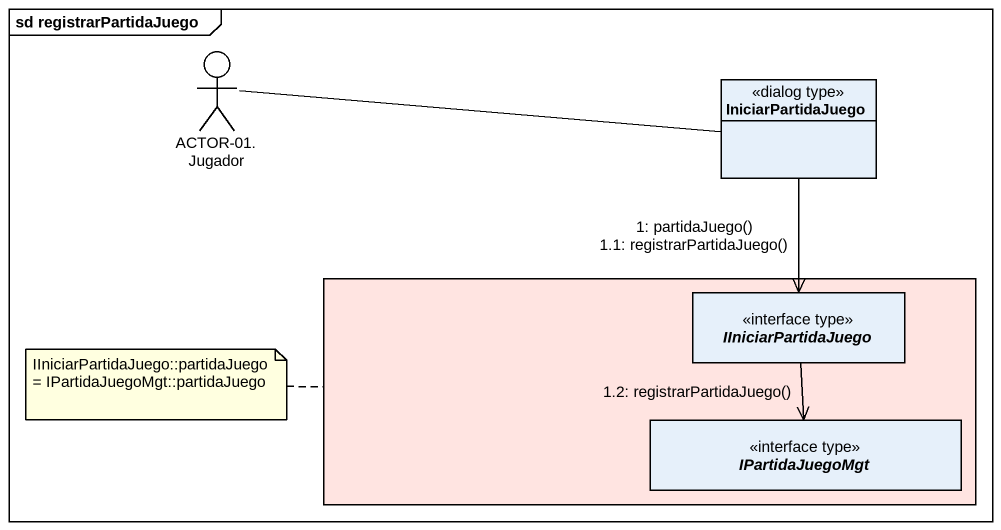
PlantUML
@startuml
mainframe sd registrarPartidaJuego
allowmixing
hide circle
hide empty members
actor "ACTOR-01. Jugador" as ACTOR_01_Jugador
class IniciarPartidaJuego <<dialog type>>
rectangle " " as rectangle1 #FFE4E1 {
  interface IIniciarPartidaJuego <<interface type>>
  interface IPartidaJuegoMgt <<interface type>>
}
ACTOR_01_Jugador -right- IniciarPartidaJuego
IniciarPartidaJuego --> IIniciarPartidaJuego : 1: partidaJuego()\n1.1: registrarPartidaJuego()
IIniciarPartidaJuego --> IPartidaJuegoMgt : 1.2: registrarPartidaJuego()
note left of rectangle1 : IIniciarPartidaJuego::partidaJuego = IPartidaJuegoMgt::partidaJuego
@enduml
